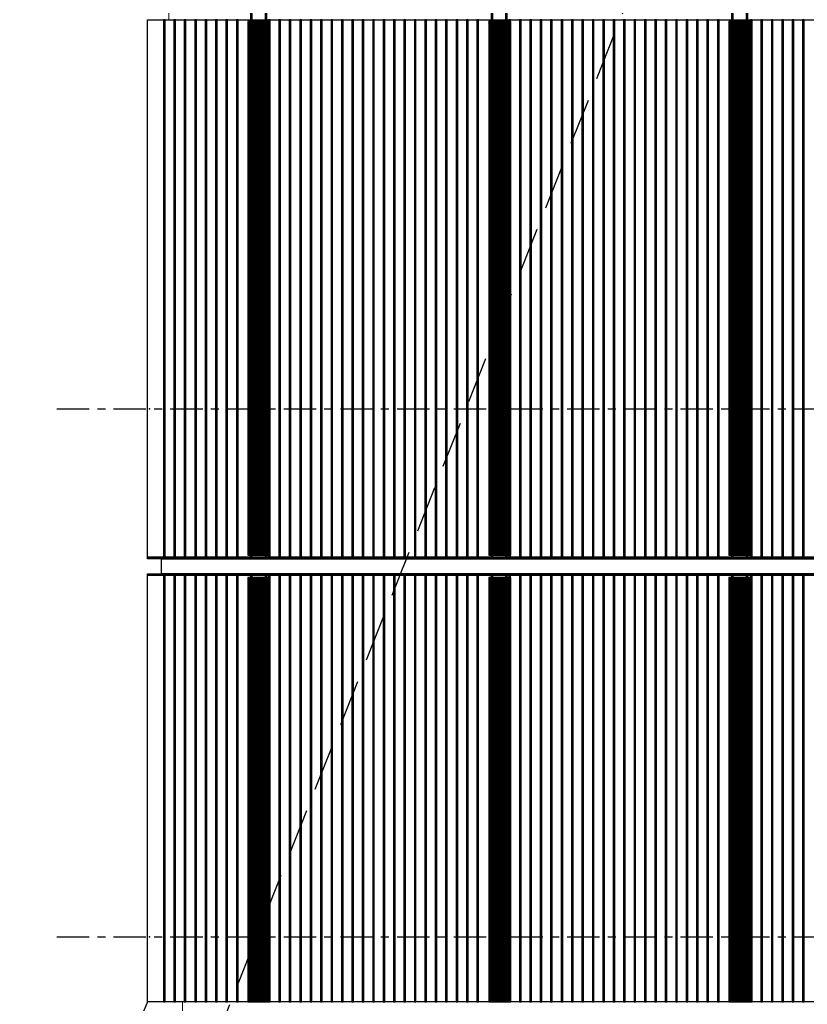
# Model space of a CAD drawing. Header units: millimetres. Extents: x 3774 to 718460, y -768339 to 192544.
# Drawn here: x 385955 to 390210, y -727680 to -722367 of the extents above; entities that cross this region are included whole.
import ezdxf
from ezdxf.xclip import XClip

# ---------------------------------------------------------------- set-up
doc = ezdxf.new("R2010")
doc.units = ezdxf.units.MM
doc.header["$XCLIPFRAME"] = 0
doc.set_wipeout_variables(frame=1)
for name, pattern in [('HIDDEN', [0.375, 0.25, -0.125]), ('TA_GL_000.70000', [1.925, 0.7, -0.175, 0.175, -0.175, 0.7]), ('XKITLINE00', [0]), ('XKITLINE02', [4, 2, -2])]:
    doc.linetypes.add(name, pattern=pattern)
for name, color, linetype in [('000 - 0_SYM_DWG_GRIDLINE_MAIN_COLOR_251', 7, 'Continuous'), ('010 - ASPG_FRAMING_SUB_COLOR_2', 7, 'Continuous'), ('010 - ASPG_FRAMING_SUB_COLOR_3', 7, 'Continuous'), ('010 - ASPG_FRAMING_WIPEOUT_', 7, 'Continuous')]:
    doc.layers.add(name, color=color, linetype=linetype)
doc.layers.add('000_AREA_ASPG_AREA_HATCH_', color=7, linetype='Continuous', plot=False)
doc.layers.add('000_AREA_ASPG_AREA_MAIN_COLOR_1', color=7, linetype='Continuous', plot=False)
doc.layers.add('Bolt', color=7, linetype='Continuous', lineweight=0)
doc.layers.add('Part', color=7, linetype='Continuous', lineweight=0)
doc.styles.add('TA', font='', dxfattribs={"height": 4.5})
doc.styles.get('TA').set_extended_font_data('Cordia New')

# ---------------------------------------------------------------- blocks, each defined once
blk = doc.blocks.new('*U5902')
at = {"layer": '000 - 0_SYM_DWG_GRIDLINE_MAIN_COLOR_251', "color": 7, "linetype": 'ByBlock', "ltscale": 5}
blk.add_line((10, 0), (-759, 0), dxfattribs=at)
at = {"layer": '000 - 0_SYM_DWG_GRIDLINE_MAIN_COLOR_251', "color": 7}
blk.add_point((0, 0), dxfattribs=at)
at = {"color": 7, "style": 'TA', "flags": 1}
blk.add_attdef('LOCATION', (6, -6), '', height=4.5, rotation=270, dxfattribs=at)
blk = doc.blocks.new('W-1-PP19-SE-ENT3_20260407-104913_PP19_ENT3_ELE1_DIMS_1')
at = {"layer": '000 - 0_SYM_DWG_GRIDLINE_MAIN_COLOR_251', "color": 7, "linetype": 'TA_GL_000.70000', "xscale": 50.00000000000003, "yscale": 50.00000000000003, "zscale": 50.00000000000003, "rotation": 180}
for p in [(-27800, 109400), (-27800, 106550)]:
    blk.add_blockref('*U5902', p, dxfattribs=at)
blk = doc.blocks.new('*A6483530')
at = {"layer": 'Part', "color": 7, "linetype": 'XKITLINE00', "lineweight": 0}
for p, q in [((2151.404537, -124.453462), (2151.623101, -124.293462)), ((2151.623101, -124.293462), (2153.627306, -124.293462)), ((2153.20587, -124.453462), (2153.147306, -124.293462)), ((2153.627306, -124.293462), (2153.84587, -124.453462))]:
    blk.add_line(p, q, dxfattribs=at)
blk = doc.blocks.new('*A6493531')
at = {"layer": 'Part', "color": 7, "linetype": 'XKITLINE00', "lineweight": 0}
for p, q in [((2152.449778, -124.173462), (2152.068726, -124.173462)), ((2152.068726, -124.173462), (2152.068726, -124.213462)), ((2152.449778, -124.133462), (2152.449778, -124.173462)), ((2152.484419, -124.213462), (2152.484419, -124.133462)), ((2152.724419, -124.213462), (2152.724419, -124.133462))]:
    blk.add_line(p, q, dxfattribs=at)
blk = doc.blocks.new('*A6503532')
at = {"layer": 'Part', "color": 7, "linetype": 'XKITLINE00', "lineweight": 0}
for p, q in [((2151.596397, -116.621462), (2151.596397, -116.573462)), ((2152.769218, -116.621462), (2151.596397, -116.621462)), ((2152.289218, -116.621462), (2152.289218, -116.573462)), ((2152.769218, -116.573462), (2152.769218, -116.621462))]:
    blk.add_line(p, q, dxfattribs=at)
blk = doc.blocks.new('*A6513533')
at = {"layer": 'Part', "color": 7, "linetype": 'XKITLINE00', "lineweight": 0}
for p, q in [((2151.922023, -116.861462), (2151.922023, -116.621462)), ((2151.922023, -116.621462), (2151.963592, -116.621462)), ((2152.282023, -117.421462), (2151.922023, -116.861462)), ((2151.922023, -116.861462), (2151.963592, -116.861462)), ((2151.963592, -116.861462), (2151.963592, -116.621462)), ((2151.963592, -116.861462), (2152.323592, -117.421462)), ((2152.443592, -116.621462), (2152.443592, -117.421462)), ((2152.443592, -117.421462), (2152.282023, -117.421462))]:
    blk.add_line(p, q, dxfattribs=at)
blk = doc.blocks.new('*A6523534')
at = {"layer": 'Part', "color": 7, "linetype": 'XKITLINE00', "lineweight": 0}
for p, q in [((2150.641605, -116.573462), (2150.641605, -116.621462)), ((2150.641605, -116.621462), (2151.596397, -116.621462))]:
    blk.add_line(p, q, dxfattribs=at)
blk = doc.blocks.new('*A6533535')
at = {"layer": 'Part', "color": 7, "linetype": 'XKITLINE00', "lineweight": 0}
for p, q in [((2150.641605, -116.861462), (2150.641605, -116.621462)), ((2151.361605, -117.421462), (2150.641605, -116.861462)), ((2151.601605, -117.421462), (2151.361605, -117.421462))]:
    blk.add_line(p, q, dxfattribs=at)
blk = doc.blocks.new('*A6543536')
at = {"layer": 'Part', "color": 7, "linetype": 'XKITLINE00', "lineweight": 0}
for p, q in [((2166.645257, -124.453462), (2166.863821, -124.293462)), ((2166.863821, -124.293462), (2168.868026, -124.293462)), ((2168.44659, -124.453462), (2168.388026, -124.293462)), ((2168.868026, -124.293462), (2169.08659, -124.453462))]:
    blk.add_line(p, q, dxfattribs=at)
blk = doc.blocks.new('*A6553537')
at = {"layer": 'Part', "color": 7, "linetype": 'XKITLINE00', "lineweight": 0}
for p, q in [((2168.868026, -124.213462), (2166.863821, -124.213462)), ((2166.863821, -124.213462), (2166.863821, -124.293462)), ((2166.863821, -124.293462), (2168.868026, -124.293462)), ((2168.388026, -124.293462), (2168.388026, -124.213462)), ((2168.868026, -124.293462), (2168.868026, -124.213462))]:
    blk.add_line(p, q, dxfattribs=at)
blk = doc.blocks.new('*A6563538')
at = {"layer": 'Part', "color": 7, "linetype": 'XKITLINE00', "lineweight": 0}
for p, q in [((2167.690498, -124.173462), (2167.309447, -124.173462)), ((2167.309447, -124.173462), (2167.309447, -124.213462)), ((2167.690498, -124.133462), (2167.690498, -124.173462)), ((2167.725139, -124.213462), (2167.725139, -124.133462)), ((2167.965139, -124.213462), (2167.965139, -124.133462))]:
    blk.add_line(p, q, dxfattribs=at)
blk = doc.blocks.new('*A6573539')
at = {"layer": 'Part', "color": 7, "linetype": 'XKITLINE00', "lineweight": 0}
for p, q in [((2166.837877, -116.621462), (2166.837877, -116.573462)), ((2168.010697, -116.621462), (2166.837877, -116.621462)), ((2167.530697, -116.621462), (2167.530697, -116.573462)), ((2168.010697, -116.573462), (2168.010697, -116.621462))]:
    blk.add_line(p, q, dxfattribs=at)
blk = doc.blocks.new('*A6583540')
at = {"layer": 'Part', "color": 7, "linetype": 'XKITLINE00', "lineweight": 0}
for p, q in [((2167.163502, -116.861462), (2167.163502, -116.621462)), ((2167.163502, -116.621462), (2167.205071, -116.621462)), ((2167.523502, -117.421462), (2167.163502, -116.861462)), ((2167.163502, -116.861462), (2167.205071, -116.861462)), ((2167.205071, -116.861462), (2167.205071, -116.621462)), ((2167.205071, -116.861462), (2167.565071, -117.421462)), ((2167.685071, -116.621462), (2167.685071, -117.421462)), ((2167.685071, -117.421462), (2167.523502, -117.421462))]:
    blk.add_line(p, q, dxfattribs=at)
blk = doc.blocks.new('*A6843566')
at = {"layer": 'Bolt'}
blk.add_hatch(color=7, dxfattribs=at).paths.add_polyline_path([(2151.947, -123.923), (2151.95, -123.912), (2151.955, -123.902), (2151.962, -123.894), (2151.97, -123.887), (2151.98, -123.882), (2151.991, -123.879), (2152.002, -123.877), (2152.013, -123.879), (2152.023, -123.882), (2152.033, -123.887), (2152.041, -123.894), (2152.048, -123.902), (2152.053, -123.912), (2152.057, -123.923), (2152.058, -123.933), (2152.057, -123.944), (2152.053, -123.955), (2152.048, -123.965), (2152.041, -123.973), (2152.033, -123.98), (2152.023, -123.985), (2152.013, -123.988), (2152.002, -123.989), (2151.991, -123.988), (2151.98, -123.985), (2151.97, -123.98), (2151.962, -123.973), (2151.955, -123.965), (2151.95, -123.955), (2151.947, -123.944), (2151.946, -123.933)], flags=17)
at = {"layer": 'Bolt', "color": 7, "linetype": 'XKITLINE00', "lineweight": 0}
for p, q in [((2152.114, -123.933), (2151.89, -123.933)), ((2152.002, -124.045), (2152.002, -123.821))]:
    blk.add_line(p, q, dxfattribs=at)
blk = doc.blocks.new('*A6853567')
at = {"layer": 'Bolt'}
blk.add_hatch(color=7, dxfattribs=at).paths.add_polyline_path([(2151.826, -124.293), (2151.826, -124.213), (2152.178, -124.213), (2152.178, -124.293)], flags=17)
at = {"layer": 'Bolt', "color": 7, "linetype": 'XKITLINE00', "lineweight": 0}
for p, q in [((2152.002, -124.357), (2152.002, -124.013)), ((2151.826, -124.293), (2151.826, -124.213)), ((2152.178, -124.293), (2152.178, -124.213))]:
    blk.add_line(p, q, dxfattribs=at)
at = {"layer": 'Bolt', "color": 7, "linetype": 'XKITLINE02', "lineweight": 0}
for p, q in [((2152.002, -124.357), (2152.002, -124.013)), ((2151.826, -124.293), (2151.826, -124.213)), ((2152.178, -124.293), (2152.178, -124.213))]:
    blk.add_line(p, q, dxfattribs=at)
blk = doc.blocks.new('*A6863568')
at = {"layer": 'Bolt', "color": 7, "linetype": 'XKITLINE02', "lineweight": 0}
blk.add_line((2152.700859, -123.933462), (2152.403501, -123.933462), dxfattribs=at)
blk = doc.blocks.new('*A6873569')
at = {"layer": 'Bolt'}
for points in [[(2151.934, -124.293), (2151.934, -124.213), (2152.207, -124.213), (2152.207, -124.293)], [(2153.043, -124.293), (2153.043, -124.213), (2153.316, -124.213), (2153.316, -124.293)]]:
    blk.add_hatch(color=7, dxfattribs=at).paths.add_polyline_path(points, flags=17)
at = {"layer": 'Bolt', "color": 7, "linetype": 'XKITLINE00', "lineweight": 0}
for p, q in [((2152.071, -124.357), (2152.071, -124.013)), ((2153.179, -124.357), (2153.179, -124.013)), ((2151.934, -124.293), (2151.934, -124.213)), ((2152.207, -124.293), (2152.207, -124.213)), ((2153.043, -124.293), (2153.043, -124.213)), ((2153.316, -124.293), (2153.316, -124.213))]:
    blk.add_line(p, q, dxfattribs=at)
blk = doc.blocks.new('*A6883570')
at = {"layer": 'Bolt'}
for points in [[(2152.527, -116.573), (2152.527, -116.621), (2152.254, -116.621), (2152.254, -116.573)], [(2152.467, -116.525), (2152.467, -116.573), (2152.314, -116.573), (2152.314, -116.525)]]:
    blk.add_hatch(color=7, dxfattribs=at).paths.add_polyline_path(points, flags=17)
at = {"layer": 'Bolt', "color": 7, "linetype": 'XKITLINE02', "lineweight": 0}
for p, q in [((2151.975, -116.685), (2151.975, -116.341)), ((2151.838, -116.621), (2151.838, -116.573)), ((2151.898, -116.573), (2151.898, -116.525)), ((2152.051, -116.573), (2152.051, -116.525)), ((2152.111, -116.621), (2152.111, -116.573))]:
    blk.add_line(p, q, dxfattribs=at)
at = {"layer": 'Bolt', "color": 7, "linetype": 'XKITLINE00', "lineweight": 0}
for p, q in [((2152.391, -116.685), (2152.391, -116.341)), ((2152.254, -116.621), (2152.254, -116.573)), ((2152.314, -116.573), (2152.314, -116.525)), ((2152.467, -116.573), (2152.467, -116.525)), ((2152.527, -116.621), (2152.527, -116.573))]:
    blk.add_line(p, q, dxfattribs=at)
blk = doc.blocks.new('*A6893571')
at = {"layer": 'Bolt'}
for points in [[(2151.298, -116.573), (2151.298, -116.621), (2150.946, -116.621), (2150.946, -116.573)], [(2151.178, -116.525), (2151.178, -116.573), (2151.066, -116.573), (2151.066, -116.525)]]:
    blk.add_hatch(color=7, dxfattribs=at).paths.add_polyline_path(points, flags=17)
at = {"layer": 'Bolt', "color": 7, "linetype": 'XKITLINE00', "lineweight": 0}
for p, q in [((2151.122, -116.685), (2151.122, -116.341)), ((2150.946, -116.621), (2150.946, -116.573)), ((2151.066, -116.573), (2151.066, -116.525)), ((2151.178, -116.573), (2151.178, -116.525)), ((2151.298, -116.621), (2151.298, -116.573))]:
    blk.add_line(p, q, dxfattribs=at)
at = {"layer": 'Bolt', "color": 7, "linetype": 'XKITLINE02', "lineweight": 0}
for p, q in [((2151.122, -116.685), (2151.122, -116.341)), ((2150.946, -116.621), (2150.946, -116.573)), ((2151.066, -116.573), (2151.066, -116.525)), ((2151.178, -116.573), (2151.178, -116.525)), ((2151.298, -116.621), (2151.298, -116.573))]:
    blk.add_line(p, q, dxfattribs=at)
blk = doc.blocks.new('*A6903572')
at = {"layer": 'Bolt', "color": 7, "linetype": 'XKITLINE02', "lineweight": 0}
blk.add_line((2167.941579, -123.933462), (2167.644221, -123.933462), dxfattribs=at)
blk = doc.blocks.new('*A6913573')
at = {"layer": 'Bolt'}
for points in [[(2167.175, -124.293), (2167.175, -124.213), (2167.448, -124.213), (2167.448, -124.293)], [(2168.284, -124.293), (2168.284, -124.213), (2168.557, -124.213), (2168.557, -124.293)]]:
    blk.add_hatch(color=7, dxfattribs=at).paths.add_polyline_path(points, flags=17)
at = {"layer": 'Bolt', "color": 7, "linetype": 'XKITLINE00', "lineweight": 0}
for p, q in [((2167.312, -124.357), (2167.312, -124.013)), ((2168.42, -124.357), (2168.42, -124.013)), ((2167.175, -124.293), (2167.175, -124.213)), ((2167.448, -124.293), (2167.448, -124.213)), ((2168.284, -124.293), (2168.284, -124.213)), ((2168.557, -124.293), (2168.557, -124.213))]:
    blk.add_line(p, q, dxfattribs=at)
blk = doc.blocks.new('*A6923574')
at = {"layer": 'Bolt'}
for points in [[(2167.769, -116.573), (2167.769, -116.621), (2167.496, -116.621), (2167.496, -116.573)], [(2167.709, -116.525), (2167.709, -116.573), (2167.556, -116.573), (2167.556, -116.525)]]:
    blk.add_hatch(color=7, dxfattribs=at).paths.add_polyline_path(points, flags=17)
at = {"layer": 'Bolt', "color": 7, "linetype": 'XKITLINE02', "lineweight": 0}
for p, q in [((2167.216, -116.685), (2167.216, -116.341)), ((2167.08, -116.621), (2167.08, -116.573)), ((2167.14, -116.573), (2167.14, -116.525)), ((2167.293, -116.573), (2167.293, -116.525)), ((2167.353, -116.621), (2167.353, -116.573))]:
    blk.add_line(p, q, dxfattribs=at)
at = {"layer": 'Bolt', "color": 7, "linetype": 'XKITLINE00', "lineweight": 0}
for p, q in [((2167.632, -116.685), (2167.632, -116.341)), ((2167.496, -116.621), (2167.496, -116.573)), ((2167.556, -116.573), (2167.556, -116.525)), ((2167.709, -116.573), (2167.709, -116.525)), ((2167.769, -116.621), (2167.769, -116.573))]:
    blk.add_line(p, q, dxfattribs=at)
blk = doc.blocks.new('*A7043586')
at = {"layer": 'Part', "color": 7, "linetype": 'XKITLINE00', "lineweight": 0}
for p, q in [((2151.761605, -87.533462), (2151.761605, -87.493462)), ((2151.761605, -87.973462), (2151.761605, -87.533462)), ((2152.241605, -87.533462), (2151.761605, -87.533462)), ((2152.241605, -87.533462), (2152.241605, -87.493462)), ((2152.241605, -87.573462), (2152.241605, -87.533462)), ((2151.761605, -87.973462), (2152.078792, -87.973462))]:
    blk.add_line(p, q, dxfattribs=at)
blk = doc.blocks.new('*A7223604')
at = {"layer": 'Part', "color": 7, "linetype": 'XKITLINE00', "lineweight": 0}
for p, q in [((2164.730291, -68.053462), (2164.730291, -65.253462)), ((2166.808752, -68.053462), (2166.808752, -65.373149)), ((2168.608752, -68.053462), (2168.608752, -65.493462)), ((2164.730291, -80.053462), (2164.730291, -68.573462)), ((2166.808752, -80.053462), (2166.808752, -68.573462)), ((2168.608752, -80.053462), (2168.608752, -68.573462)), ((2164.730291, -82.453462), (2164.730291, -80.573462)), ((2166.808752, -82.333775), (2166.808752, -80.573462)), ((2168.608752, -82.213462), (2168.608752, -80.573462)), ((2164.730291, -92.053462), (2164.730291, -87.253462)), ((2166.808752, -92.053462), (2166.808752, -87.373149)), ((2168.608752, -92.053462), (2168.608752, -87.493462)), ((2164.730291, -104.053462), (2164.730291, -92.573462)), ((2166.808752, -104.053462), (2166.808752, -92.573462)), ((2168.608752, -104.053462), (2168.608752, -92.573462)), ((2164.730291, -116.053462), (2164.730291, -104.573462)), ((2166.808752, -116.053462), (2166.808752, -104.573462)), ((2168.608752, -116.053462), (2168.608752, -104.573462)), ((2164.730291, -124.453462), (2164.730291, -116.573462)), ((2166.808752, -124.333775), (2166.808752, -116.573462)), ((2168.608752, -124.213462), (2168.608752, -116.573462))]:
    blk.add_line(p, q, dxfattribs=at)
blk = doc.blocks.new('*A7233605')
at = {"layer": 'Part', "color": 7, "linetype": 'XKITLINE00', "lineweight": 0}
blk.add_line((2150.601525, -131.653462), (2150.601525, -124.453462), dxfattribs=at)
blk = doc.blocks.new('*A7253607')
at = {"layer": 'Part', "color": 7, "linetype": 'XKITLINE00', "lineweight": 0}
for p, q in [((2179.563596, -124.453462), (2150.601525, -124.453462)), ((2150.601525, -124.453462), (2150.601525, -131.653462)), ((2179.563596, -124.453462), (2179.563596, -131.653462)), ((2179.563596, -131.653462), (2150.601525, -131.653462))]:
    blk.add_line(p, q, dxfattribs=at)
blk = doc.blocks.new('*A7263608')
at = {"layer": 'Part', "color": 7, "linetype": 'XKITLINE00', "lineweight": 0}
for p, q in [((2180.065187, -116.053462), (2150.601224, -116.053462)), ((2150.601224, -116.573462), (2150.601224, -116.053462)), ((2179.56513, -116.573462), (2179.56513, -116.053462)), ((2179.597134, -116.525462), (2179.597134, -116.053462)), ((2180.033183, -116.053462), (2180.033183, -116.525462)), ((2180.065187, -116.573462), (2180.065187, -116.053462)), ((2180.065187, -116.573462), (2150.601224, -116.573462)), ((2180.033183, -116.525462), (2179.597134, -116.525462))]:
    blk.add_line(p, q, dxfattribs=at)
blk = doc.blocks.new('*A7273609')
at = {"layer": 'Part', "color": 7, "linetype": 'XKITLINE00', "lineweight": 0}
for p, q in [((2153.171613, -87.573462), (2152.078792, -87.573462)), ((2152.078792, -87.573462), (2152.078792, -92.053462)), ((2152.771613, -92.053462), (2152.771613, -87.573462)), ((2152.803613, -92.053462), (2152.803613, -87.573462)), ((2152.813987, -92.053462), (2152.813987, -87.573462)), ((2153.139613, -92.053462), (2153.139613, -87.573462)), ((2153.171613, -92.053462), (2153.171613, -87.573462)), ((2152.771613, -104.053462), (2152.771613, -92.573462)), ((2152.803613, -104.053462), (2152.803613, -92.573462)), ((2152.813987, -104.053462), (2152.813987, -92.573462)), ((2153.139613, -104.053462), (2153.139613, -92.573462)), ((2153.171613, -104.053462), (2153.171613, -92.573462)), ((2152.078792, -104.053462), (2152.078792, -93.105326)), ((2152.771613, -116.053462), (2152.771613, -104.573462)), ((2152.803613, -116.053462), (2152.803613, -104.573462)), ((2152.813987, -116.053462), (2152.813987, -104.573462)), ((2153.139613, -116.053462), (2153.139613, -104.573462)), ((2153.171613, -116.053462), (2153.171613, -104.573462)), ((2152.078792, -116.053462), (2152.078792, -105.105326)), ((2152.771613, -124.133462), (2152.771613, -116.573462)), ((2152.803613, -124.133462), (2152.803613, -116.573462)), ((2152.813987, -124.133462), (2152.813987, -116.573462)), ((2153.139613, -124.133462), (2153.139613, -116.573462)), ((2153.171613, -124.133462), (2153.171613, -116.573462)), ((2152.078792, -124.133462), (2152.078792, -117.105326)), ((2152.078792, -124.133462), (2153.171613, -124.133462))]:
    blk.add_line(p, q, dxfattribs=at)
blk = doc.blocks.new('*A7283610')
at = {"layer": 'Part', "color": 7, "linetype": 'XKITLINE00', "lineweight": 0}
for p, q in [((2151.601605, -87.573462), (2151.761605, -87.573462)), ((2151.601605, -87.573462), (2151.601605, -92.053462)), ((2151.665605, -92.053462), (2151.665605, -87.573462)), ((2151.601605, -104.053462), (2151.601605, -92.621462)), ((2151.665605, -104.053462), (2151.665605, -92.621462)), ((2151.601605, -116.053462), (2151.601605, -104.621462)), ((2151.665605, -116.053462), (2151.665605, -104.621462)), ((2151.601605, -124.133462), (2151.601605, -116.621462)), ((2151.665605, -124.133462), (2151.665605, -116.621462)), ((2151.601605, -124.133462), (2152.078792, -124.133462))]:
    blk.add_line(p, q, dxfattribs=at)
blk = doc.blocks.new('*A7293611')
at = {"layer": 'Part', "color": 7, "linetype": 'XKITLINE00', "lineweight": 0}
for p, q in [((2168.412333, -87.573462), (2167.319513, -87.573462)), ((2167.319513, -87.573462), (2167.319513, -92.053462)), ((2168.012333, -92.053462), (2168.012333, -87.573462)), ((2168.044333, -92.053462), (2168.044333, -87.573462)), ((2168.054707, -92.053462), (2168.054707, -87.573462)), ((2168.380333, -92.053462), (2168.380333, -87.573462)), ((2168.412333, -92.053462), (2168.412333, -87.573462)), ((2168.012333, -104.053462), (2168.012333, -92.573462)), ((2168.044333, -104.053462), (2168.044333, -92.573462)), ((2168.054707, -104.053462), (2168.054707, -92.573462)), ((2168.380333, -104.053462), (2168.380333, -92.573462)), ((2168.412333, -104.053462), (2168.412333, -92.573462)), ((2167.319513, -104.053462), (2167.319513, -93.104145)), ((2168.012333, -116.053462), (2168.012333, -104.573462)), ((2168.044333, -116.053462), (2168.044333, -104.573462)), ((2168.054707, -116.053462), (2168.054707, -104.573462)), ((2168.380333, -116.053462), (2168.380333, -104.573462)), ((2168.412333, -116.053462), (2168.412333, -104.573462)), ((2167.319513, -116.053462), (2167.319513, -105.104145)), ((2168.012333, -124.133462), (2168.012333, -116.573462)), ((2168.044333, -124.133462), (2168.044333, -116.573462)), ((2168.054707, -124.133462), (2168.054707, -116.573462)), ((2168.380333, -124.133462), (2168.380333, -116.573462)), ((2168.412333, -124.133462), (2168.412333, -116.573462)), ((2167.319513, -124.133462), (2167.319513, -117.104145)), ((2167.319513, -124.133462), (2168.412333, -124.133462))]:
    blk.add_line(p, q, dxfattribs=at)
blk = doc.blocks.new('*A7303612')
at = {"layer": 'Part', "color": 7, "linetype": 'XKITLINE00', "lineweight": 0}
for p, q in [((2151.623101, -124.213462), (2151.521605, -124.213462)), ((2151.521605, -124.213462), (2151.521605, -124.293462)), ((2151.521605, -124.293462), (2151.623101, -124.293462))]:
    blk.add_line(p, q, dxfattribs=at)
blk = doc.blocks.new('*A7313613')
at = {"layer": 'Part', "color": 7, "linetype": 'XKITLINE00', "lineweight": 0}
for p, q in [((2151.361605, -124.453462), (2151.521605, -124.293462)), ((2151.521605, -124.293462), (2151.623101, -124.293462))]:
    blk.add_line(p, q, dxfattribs=at)
blk = doc.blocks.new('*A7323614')
at = {"layer": 'Part', "color": 7, "linetype": 'XKITLINE00', "lineweight": 0}
for p, q in [((2151.761605, -124.213462), (2151.761605, -124.133462)), ((2152.241605, -124.173462), (2152.241605, -124.133462))]:
    blk.add_line(p, q, dxfattribs=at)
blk = doc.blocks.new('*A7333615')
at = {"layer": 'Part', "color": 7, "linetype": 'XKITLINE00', "lineweight": 0}
for p, q in [((2153.627306, -124.213462), (2151.623101, -124.213462)), ((2151.623101, -124.213462), (2151.623101, -124.293462)), ((2151.623101, -124.293462), (2153.627306, -124.293462)), ((2153.147306, -124.293462), (2153.147306, -124.213462)), ((2153.627306, -124.293462), (2153.627306, -124.213462))]:
    blk.add_line(p, q, dxfattribs=at)
blk = doc.blocks.new('*A7423624')
at = {"layer": 'Bolt', "color": 7, "linetype": 'XKITLINE02', "lineweight": 0}
blk.add_line((2167.790267, -87.773462), (2168.087625, -87.773462), dxfattribs=at)
blk = doc.blocks.new('*A7433625')
at = {"layer": 'Bolt'}
blk.add_hatch(color=7, dxfattribs=at).paths.add_polyline_path([(2152.123, -87.825), (2152.102, -87.829), (2151.902, -87.829), (2151.88, -87.825), (2151.862, -87.813), (2151.85, -87.795), (2151.846, -87.773), (2151.85, -87.752), (2151.862, -87.734), (2151.88, -87.722), (2151.902, -87.717), (2152.102, -87.717), (2152.123, -87.722), (2152.141, -87.734), (2152.153, -87.752), (2152.158, -87.773), (2152.153, -87.795), (2152.141, -87.813)], flags=17)
at = {"layer": 'Bolt', "color": 7, "linetype": 'XKITLINE00', "lineweight": 0}
for p, q in [((2152.114, -87.773), (2151.89, -87.773)), ((2152.002, -87.661), (2152.002, -87.885))]:
    blk.add_line(p, q, dxfattribs=at)
blk = doc.blocks.new('*A7443626')
at = {"layer": 'Bolt', "color": 7, "linetype": 'XKITLINE02', "lineweight": 0}
blk.add_line((2152.549547, -87.773462), (2152.846905, -87.773462), dxfattribs=at)
blk = doc.blocks.new('*A7813663')
at = {"layer": 'Part', "color": 7, "linetype": 'XKITLINE00', "lineweight": 0}
for p, q in [((2180.065187, -104.053462), (2150.601224, -104.053462)), ((2150.601224, -104.573462), (2150.601224, -104.053462)), ((2179.56513, -104.573462), (2179.56513, -104.053462)), ((2179.597134, -104.525462), (2179.597134, -104.053462)), ((2180.033183, -104.053462), (2180.033183, -104.525462)), ((2180.065187, -104.573462), (2180.065187, -104.053462)), ((2180.065187, -104.573462), (2150.601224, -104.573462)), ((2180.033183, -104.525462), (2179.597134, -104.525462))]:
    blk.add_line(p, q, dxfattribs=at)
blk = doc.blocks.new('*A7823664')
at = {"layer": 'Part', "color": 7, "linetype": 'XKITLINE00', "lineweight": 0}
for p, q in [((2151.596397, -104.621462), (2151.596397, -104.573462)), ((2152.289218, -104.621462), (2152.289218, -104.573462)), ((2152.769218, -104.573462), (2152.769218, -104.621462)), ((2152.769218, -104.621462), (2151.596397, -104.621462))]:
    blk.add_line(p, q, dxfattribs=at)
blk = doc.blocks.new('*A7833665')
at = {"layer": 'Part', "color": 7, "linetype": 'XKITLINE00', "lineweight": 0}
for p, q in [((2151.922023, -104.861462), (2151.922023, -104.621462)), ((2151.922023, -104.621462), (2151.963592, -104.621462)), ((2152.282023, -105.421462), (2151.922023, -104.861462)), ((2151.922023, -104.861462), (2151.963592, -104.861462)), ((2151.963592, -104.861462), (2151.963592, -104.621462)), ((2151.963592, -104.861462), (2152.323592, -105.421462)), ((2152.443592, -104.621462), (2152.443592, -105.421462)), ((2152.443592, -105.421462), (2152.282023, -105.421462))]:
    blk.add_line(p, q, dxfattribs=at)
blk = doc.blocks.new('*A7843666')
at = {"layer": 'Part', "color": 7, "linetype": 'XKITLINE00', "lineweight": 0}
for p, q in [((2150.641605, -104.573462), (2150.641605, -104.621462)), ((2150.641605, -104.621462), (2151.596397, -104.621462))]:
    blk.add_line(p, q, dxfattribs=at)
blk = doc.blocks.new('*A7853667')
at = {"layer": 'Part', "color": 7, "linetype": 'XKITLINE00', "lineweight": 0}
for p, q in [((2150.641605, -104.861462), (2150.641605, -104.621462)), ((2151.361605, -105.421462), (2150.641605, -104.861462)), ((2151.601605, -105.421462), (2151.361605, -105.421462))]:
    blk.add_line(p, q, dxfattribs=at)
blk = doc.blocks.new('*A7863668')
at = {"layer": 'Part', "color": 7, "linetype": 'XKITLINE00', "lineweight": 0}
for p, q in [((2166.837877, -104.621462), (2166.837877, -104.573462)), ((2167.530697, -104.621462), (2167.530697, -104.573462)), ((2168.010697, -104.573462), (2168.010697, -104.621462)), ((2168.010697, -104.621462), (2166.837877, -104.621462))]:
    blk.add_line(p, q, dxfattribs=at)
blk = doc.blocks.new('*A7873669')
at = {"layer": 'Part', "color": 7, "linetype": 'XKITLINE00', "lineweight": 0}
for p, q in [((2167.163502, -104.861462), (2167.163502, -104.621462)), ((2167.163502, -104.621462), (2167.205071, -104.621462)), ((2167.523502, -105.421462), (2167.163502, -104.861462)), ((2167.163502, -104.861462), (2167.205071, -104.861462)), ((2167.205071, -104.861462), (2167.205071, -104.621462)), ((2167.205071, -104.861462), (2167.565071, -105.421462)), ((2167.685071, -104.621462), (2167.685071, -105.421462)), ((2167.685071, -105.421462), (2167.523502, -105.421462))]:
    blk.add_line(p, q, dxfattribs=at)
blk = doc.blocks.new('*A7903672')
at = {"layer": 'Part', "color": 7, "linetype": 'XKITLINE00', "lineweight": 0}
for p, q in [((2180.065187, -92.053462), (2150.601224, -92.053462)), ((2150.601224, -92.573462), (2150.601224, -92.053462)), ((2179.56513, -92.573462), (2179.56513, -92.053462)), ((2179.597134, -92.525462), (2179.597134, -92.053462)), ((2180.033183, -92.053462), (2180.033183, -92.525462)), ((2180.065187, -92.573462), (2180.065187, -92.053462)), ((2180.065187, -92.573462), (2150.601224, -92.573462)), ((2180.033183, -92.525462), (2179.597134, -92.525462))]:
    blk.add_line(p, q, dxfattribs=at)
blk = doc.blocks.new('*A7913673')
at = {"layer": 'Part', "color": 7, "linetype": 'XKITLINE00', "lineweight": 0}
for p, q in [((2166.837877, -92.621462), (2166.837877, -92.573462)), ((2168.010697, -92.621462), (2166.837877, -92.621462)), ((2167.530697, -92.621462), (2167.530697, -92.573462)), ((2168.010697, -92.573462), (2168.010697, -92.621462))]:
    blk.add_line(p, q, dxfattribs=at)
blk = doc.blocks.new('*A7923674')
at = {"layer": 'Part', "color": 7, "linetype": 'XKITLINE00', "lineweight": 0}
for p, q in [((2167.163502, -92.861462), (2167.163502, -92.621462)), ((2167.163502, -92.621462), (2167.205071, -92.621462)), ((2167.205071, -92.861462), (2167.205071, -92.621462)), ((2167.685071, -92.621462), (2167.685071, -93.421462)), ((2167.523502, -93.421462), (2167.163502, -92.861462)), ((2167.163502, -92.861462), (2167.205071, -92.861462)), ((2167.205071, -92.861462), (2167.565071, -93.421462)), ((2167.685071, -93.421462), (2167.523502, -93.421462))]:
    blk.add_line(p, q, dxfattribs=at)
blk = doc.blocks.new('*A7933675')
at = {"layer": 'Part', "color": 7, "linetype": 'XKITLINE00', "lineweight": 0}
for p, q in [((2151.596397, -92.621462), (2151.596397, -92.573462)), ((2152.769218, -92.621462), (2151.596397, -92.621462)), ((2152.289218, -92.621462), (2152.289218, -92.573462)), ((2152.769218, -92.573462), (2152.769218, -92.621462))]:
    blk.add_line(p, q, dxfattribs=at)
blk = doc.blocks.new('*A7943676')
at = {"layer": 'Part', "color": 7, "linetype": 'XKITLINE00', "lineweight": 0}
for p, q in [((2151.922023, -92.861462), (2151.922023, -92.621462)), ((2151.922023, -92.621462), (2151.963592, -92.621462)), ((2151.963592, -92.861462), (2151.963592, -92.621462)), ((2152.443592, -92.621462), (2152.443592, -93.421462)), ((2152.282023, -93.421462), (2151.922023, -92.861462)), ((2151.922023, -92.861462), (2151.963592, -92.861462)), ((2151.963592, -92.861462), (2152.323592, -93.421462)), ((2152.443592, -93.421462), (2152.282023, -93.421462))]:
    blk.add_line(p, q, dxfattribs=at)
blk = doc.blocks.new('*A7953677')
at = {"layer": 'Part', "color": 7, "linetype": 'XKITLINE00', "lineweight": 0}
for p, q in [((2150.641605, -92.573462), (2150.641605, -92.621462)), ((2150.641605, -92.621462), (2151.596397, -92.621462))]:
    blk.add_line(p, q, dxfattribs=at)
blk = doc.blocks.new('*A7963678')
at = {"layer": 'Part', "color": 7, "linetype": 'XKITLINE00', "lineweight": 0}
for p, q in [((2150.641605, -92.861462), (2150.641605, -92.621462)), ((2151.361605, -93.421462), (2150.641605, -92.861462)), ((2151.601605, -93.421462), (2151.361605, -93.421462))]:
    blk.add_line(p, q, dxfattribs=at)
blk = doc.blocks.new('*A8073689')
at = {"layer": 'Bolt'}
for points in [[(2152.527, -104.573), (2152.527, -104.621), (2152.254, -104.621), (2152.254, -104.573)], [(2152.467, -104.525), (2152.467, -104.573), (2152.314, -104.573), (2152.314, -104.525)]]:
    blk.add_hatch(color=7, dxfattribs=at).paths.add_polyline_path(points, flags=17)
at = {"layer": 'Bolt', "color": 7, "linetype": 'XKITLINE02', "lineweight": 0}
for p, q in [((2151.838, -104.621), (2151.838, -104.573)), ((2151.898, -104.573), (2151.898, -104.525)), ((2151.975, -104.685), (2151.975, -104.341)), ((2152.051, -104.573), (2152.051, -104.525)), ((2152.111, -104.621), (2152.111, -104.573))]:
    blk.add_line(p, q, dxfattribs=at)
at = {"layer": 'Bolt', "color": 7, "linetype": 'XKITLINE00', "lineweight": 0}
for p, q in [((2152.254, -104.621), (2152.254, -104.573)), ((2152.314, -104.573), (2152.314, -104.525)), ((2152.391, -104.685), (2152.391, -104.341)), ((2152.467, -104.573), (2152.467, -104.525)), ((2152.527, -104.621), (2152.527, -104.573))]:
    blk.add_line(p, q, dxfattribs=at)
blk = doc.blocks.new('*A8083690')
at = {"layer": 'Bolt'}
for points in [[(2151.298, -104.573), (2151.298, -104.621), (2150.946, -104.621), (2150.946, -104.573)], [(2151.178, -104.525), (2151.178, -104.573), (2151.066, -104.573), (2151.066, -104.525)]]:
    blk.add_hatch(color=7, dxfattribs=at).paths.add_polyline_path(points, flags=17)
at = {"layer": 'Bolt', "color": 7, "linetype": 'XKITLINE00', "lineweight": 0}
for p, q in [((2150.946, -104.621), (2150.946, -104.573)), ((2151.066, -104.573), (2151.066, -104.525)), ((2151.122, -104.685), (2151.122, -104.341)), ((2151.178, -104.573), (2151.178, -104.525)), ((2151.298, -104.621), (2151.298, -104.573))]:
    blk.add_line(p, q, dxfattribs=at)
at = {"layer": 'Bolt', "color": 7, "linetype": 'XKITLINE02', "lineweight": 0}
for p, q in [((2150.946, -104.621), (2150.946, -104.573)), ((2151.066, -104.573), (2151.066, -104.525)), ((2151.122, -104.685), (2151.122, -104.341)), ((2151.178, -104.573), (2151.178, -104.525)), ((2151.298, -104.621), (2151.298, -104.573))]:
    blk.add_line(p, q, dxfattribs=at)
blk = doc.blocks.new('*A8093691')
at = {"layer": 'Bolt'}
for points in [[(2167.769, -104.573), (2167.769, -104.621), (2167.496, -104.621), (2167.496, -104.573)], [(2167.709, -104.525), (2167.709, -104.573), (2167.556, -104.573), (2167.556, -104.525)]]:
    blk.add_hatch(color=7, dxfattribs=at).paths.add_polyline_path(points, flags=17)
at = {"layer": 'Bolt', "color": 7, "linetype": 'XKITLINE02', "lineweight": 0}
for p, q in [((2167.08, -104.621), (2167.08, -104.573)), ((2167.14, -104.573), (2167.14, -104.525)), ((2167.216, -104.685), (2167.216, -104.341)), ((2167.293, -104.573), (2167.293, -104.525)), ((2167.353, -104.621), (2167.353, -104.573))]:
    blk.add_line(p, q, dxfattribs=at)
at = {"layer": 'Bolt', "color": 7, "linetype": 'XKITLINE00', "lineweight": 0}
for p, q in [((2167.496, -104.621), (2167.496, -104.573)), ((2167.556, -104.573), (2167.556, -104.525)), ((2167.632, -104.685), (2167.632, -104.341)), ((2167.709, -104.573), (2167.709, -104.525)), ((2167.769, -104.621), (2167.769, -104.573))]:
    blk.add_line(p, q, dxfattribs=at)
blk = doc.blocks.new('*A8113693')
at = {"layer": 'Bolt'}
for points in [[(2167.769, -92.573), (2167.769, -92.621), (2167.496, -92.621), (2167.496, -92.573)], [(2167.709, -92.525), (2167.709, -92.573), (2167.556, -92.573), (2167.556, -92.525)]]:
    blk.add_hatch(color=7, dxfattribs=at).paths.add_polyline_path(points, flags=17)
at = {"layer": 'Bolt', "color": 7, "linetype": 'XKITLINE02', "lineweight": 0}
for p, q in [((2167.08, -92.621), (2167.08, -92.573)), ((2167.14, -92.573), (2167.14, -92.525)), ((2167.216, -92.685), (2167.216, -92.341)), ((2167.293, -92.573), (2167.293, -92.525)), ((2167.353, -92.621), (2167.353, -92.573))]:
    blk.add_line(p, q, dxfattribs=at)
at = {"layer": 'Bolt', "color": 7, "linetype": 'XKITLINE00', "lineweight": 0}
for p, q in [((2167.496, -92.621), (2167.496, -92.573)), ((2167.556, -92.573), (2167.556, -92.525)), ((2167.632, -92.685), (2167.632, -92.341)), ((2167.709, -92.573), (2167.709, -92.525)), ((2167.769, -92.621), (2167.769, -92.573))]:
    blk.add_line(p, q, dxfattribs=at)
blk = doc.blocks.new('*A8123694')
at = {"layer": 'Bolt'}
for points in [[(2152.527, -92.573), (2152.527, -92.621), (2152.254, -92.621), (2152.254, -92.573)], [(2152.467, -92.525), (2152.467, -92.573), (2152.314, -92.573), (2152.314, -92.525)]]:
    blk.add_hatch(color=7, dxfattribs=at).paths.add_polyline_path(points, flags=17)
at = {"layer": 'Bolt', "color": 7, "linetype": 'XKITLINE02', "lineweight": 0}
for p, q in [((2151.838, -92.621), (2151.838, -92.573)), ((2151.898, -92.573), (2151.898, -92.525)), ((2151.975, -92.685), (2151.975, -92.341)), ((2152.051, -92.573), (2152.051, -92.525)), ((2152.111, -92.621), (2152.111, -92.573))]:
    blk.add_line(p, q, dxfattribs=at)
at = {"layer": 'Bolt', "color": 7, "linetype": 'XKITLINE00', "lineweight": 0}
for p, q in [((2152.254, -92.621), (2152.254, -92.573)), ((2152.314, -92.573), (2152.314, -92.525)), ((2152.391, -92.685), (2152.391, -92.341)), ((2152.467, -92.573), (2152.467, -92.525)), ((2152.527, -92.621), (2152.527, -92.573))]:
    blk.add_line(p, q, dxfattribs=at)
blk = doc.blocks.new('*A8133695')
at = {"layer": 'Bolt'}
for points in [[(2151.298, -92.573), (2151.298, -92.621), (2150.946, -92.621), (2150.946, -92.573)], [(2151.178, -92.525), (2151.178, -92.573), (2151.066, -92.573), (2151.066, -92.525)]]:
    blk.add_hatch(color=7, dxfattribs=at).paths.add_polyline_path(points, flags=17)
at = {"layer": 'Bolt', "color": 7, "linetype": 'XKITLINE00', "lineweight": 0}
for p, q in [((2150.946, -92.621), (2150.946, -92.573)), ((2151.066, -92.573), (2151.066, -92.525)), ((2151.122, -92.685), (2151.122, -92.341)), ((2151.178, -92.573), (2151.178, -92.525)), ((2151.298, -92.621), (2151.298, -92.573))]:
    blk.add_line(p, q, dxfattribs=at)
at = {"layer": 'Bolt', "color": 7, "linetype": 'XKITLINE02', "lineweight": 0}
for p, q in [((2150.946, -92.621), (2150.946, -92.573)), ((2151.066, -92.573), (2151.066, -92.525)), ((2151.122, -92.685), (2151.122, -92.341)), ((2151.178, -92.573), (2151.178, -92.525)), ((2151.298, -92.621), (2151.298, -92.573))]:
    blk.add_line(p, q, dxfattribs=at)
blk = doc.blocks.new('*A8803762')
at = {"layer": 'Part', "color": 7, "linetype": 'XKITLINE00', "lineweight": 0}
for p, q in [((2150.000175, -87.253462), (2150.000175, -82.453462)), ((2150.000175, -82.453462), (2179.569525, -82.453462)), ((2179.569525, -87.253462), (2179.569525, -82.453462)), ((2150.000175, -87.253462), (2179.569525, -87.253462))]:
    blk.add_line(p, q, dxfattribs=at)
blk = doc.blocks.new('*A8843766')
at = {"layer": 'Part', "color": 7, "linetype": 'XKITLINE00', "lineweight": 0}
for p, q in [((2166.645256, -87.253462), (2166.86382, -87.413462)), ((2166.86382, -87.413462), (2168.868025, -87.413462)), ((2168.388025, -87.413462), (2168.446589, -87.253462)), ((2168.868025, -87.413462), (2169.086589, -87.253462))]:
    blk.add_line(p, q, dxfattribs=at)
blk = doc.blocks.new('*A8853767')
at = {"layer": 'Part', "color": 7, "linetype": 'XKITLINE00', "lineweight": 0}
for p, q in [((2166.86382, -87.493462), (2166.86382, -87.413462)), ((2166.86382, -87.413462), (2168.868025, -87.413462)), ((2166.86382, -87.493462), (2168.868025, -87.493462)), ((2168.388025, -87.493462), (2168.388025, -87.413462)), ((2168.868025, -87.413462), (2168.868025, -87.493462))]:
    blk.add_line(p, q, dxfattribs=at)
blk = doc.blocks.new('*A8863768')
at = {"layer": 'Part', "color": 7, "linetype": 'XKITLINE00', "lineweight": 0}
for p, q in [((2167.766707, -87.573462), (2167.766707, -87.493462)), ((2167.801348, -87.573462), (2167.801348, -87.533462)), ((2167.801348, -87.533462), (2168.4224, -87.533462)), ((2168.041348, -87.573462), (2168.041348, -87.533462)), ((2168.1824, -87.533462), (2168.1824, -87.493462)), ((2168.4224, -87.533462), (2168.4224, -87.493462))]:
    blk.add_line(p, q, dxfattribs=at)
blk = doc.blocks.new('*A8873769')
at = {"layer": 'Part', "color": 7, "linetype": 'XKITLINE00', "lineweight": 0}
for p, q in [((2152.525987, -87.573462), (2152.525987, -87.493462)), ((2152.560628, -87.573462), (2152.560628, -87.533462)), ((2152.560628, -87.533462), (2153.181679, -87.533462)), ((2152.800628, -87.573462), (2152.800628, -87.533462)), ((2152.941679, -87.533462), (2152.941679, -87.493462)), ((2153.181679, -87.533462), (2153.181679, -87.493462))]:
    blk.add_line(p, q, dxfattribs=at)
blk = doc.blocks.new('*A8883770')
at = {"layer": 'Part', "color": 7, "linetype": 'XKITLINE00', "lineweight": 0}
for p, q in [((2151.361605, -87.253462), (2151.521605, -87.413462)), ((2151.521605, -87.413462), (2151.6231, -87.413462))]:
    blk.add_line(p, q, dxfattribs=at)
blk = doc.blocks.new('*A8893771')
at = {"layer": 'Part', "color": 7, "linetype": 'XKITLINE00', "lineweight": 0}
for p, q in [((2151.521605, -87.493462), (2151.521605, -87.413462)), ((2151.521605, -87.413462), (2151.6231, -87.413462)), ((2151.6231, -87.493462), (2151.521605, -87.493462))]:
    blk.add_line(p, q, dxfattribs=at)
blk = doc.blocks.new('*A8903772')
at = {"layer": 'Part', "color": 7, "linetype": 'XKITLINE00', "lineweight": 0}
for p, q in [((2151.404536, -87.253462), (2151.6231, -87.413462)), ((2151.6231, -87.413462), (2153.627305, -87.413462)), ((2153.147305, -87.413462), (2153.205869, -87.253462)), ((2153.627305, -87.413462), (2153.845869, -87.253462))]:
    blk.add_line(p, q, dxfattribs=at)
blk = doc.blocks.new('*A8913773')
at = {"layer": 'Part', "color": 7, "linetype": 'XKITLINE00', "lineweight": 0}
for p, q in [((2151.6231, -87.493462), (2151.6231, -87.413462)), ((2151.6231, -87.413462), (2153.627305, -87.413462)), ((2151.6231, -87.493462), (2153.627305, -87.493462)), ((2153.147305, -87.493462), (2153.147305, -87.413462)), ((2153.627305, -87.413462), (2153.627305, -87.493462))]:
    blk.add_line(p, q, dxfattribs=at)
blk = doc.blocks.new('*A9093791')
at = {"layer": 'Bolt'}
for points in [[(2167.175, -87.493), (2167.175, -87.413), (2167.448, -87.413), (2167.448, -87.493)], [(2168.284, -87.493), (2168.284, -87.413), (2168.557, -87.413), (2168.557, -87.493)]]:
    blk.add_hatch(color=7, dxfattribs=at).paths.add_polyline_path(points, flags=17)
at = {"layer": 'Bolt', "color": 7, "linetype": 'XKITLINE00', "lineweight": 0}
for p, q in [((2167.175, -87.413), (2167.175, -87.493)), ((2167.312, -87.35), (2167.312, -87.693)), ((2167.448, -87.413), (2167.448, -87.493)), ((2168.284, -87.413), (2168.284, -87.493)), ((2168.42, -87.35), (2168.42, -87.693)), ((2168.557, -87.413), (2168.557, -87.493))]:
    blk.add_line(p, q, dxfattribs=at)
blk = doc.blocks.new('*A9103792')
at = {"layer": 'Bolt'}
blk.add_hatch(color=7, dxfattribs=at).paths.add_polyline_path([(2151.826, -87.493), (2151.826, -87.413), (2152.178, -87.413), (2152.178, -87.493)], flags=17)
at = {"layer": 'Bolt', "color": 7, "linetype": 'XKITLINE00', "lineweight": 0}
for p, q in [((2151.826, -87.413), (2151.826, -87.493)), ((2152.002, -87.35), (2152.002, -87.693)), ((2152.178, -87.413), (2152.178, -87.493))]:
    blk.add_line(p, q, dxfattribs=at)
at = {"layer": 'Bolt', "color": 7, "linetype": 'XKITLINE02', "lineweight": 0}
for p, q in [((2151.826, -87.413), (2151.826, -87.493)), ((2152.002, -87.35), (2152.002, -87.693)), ((2152.178, -87.413), (2152.178, -87.493))]:
    blk.add_line(p, q, dxfattribs=at)
blk = doc.blocks.new('*A9113793')
at = {"layer": 'Bolt'}
for points in [[(2151.934, -87.493), (2151.934, -87.413), (2152.207, -87.413), (2152.207, -87.493)], [(2153.043, -87.493), (2153.043, -87.413), (2153.316, -87.413), (2153.316, -87.493)]]:
    blk.add_hatch(color=7, dxfattribs=at).paths.add_polyline_path(points, flags=17)
at = {"layer": 'Bolt', "color": 7, "linetype": 'XKITLINE00', "lineweight": 0}
for p, q in [((2151.934, -87.413), (2151.934, -87.493)), ((2152.071, -87.35), (2152.071, -87.693)), ((2152.207, -87.413), (2152.207, -87.493)), ((2153.043, -87.413), (2153.043, -87.493)), ((2153.179, -87.35), (2153.179, -87.693)), ((2153.316, -87.413), (2153.316, -87.493))]:
    blk.add_line(p, q, dxfattribs=at)
blk = doc.blocks.new('W-1-PP19-SE-ENT3_20260407-111149_PP19_ENT3_SE_ELE3')
at = {"color": 7, "lineweight": 0, "xscale": 125, "yscale": 125, "zscale": 125}
for name in ['*A7223604', '*A8803762', '*A8883770', '*A8903772', '*A8893771', '*A8913773', '*A7043586', '*A9103792', '*A9113793', '*A8873769', '*A8843766', '*A8853767', '*A9093791', '*A8863768', '*A7283610', '*A7433625', '*A7273609', '*A7443626', '*A7293611', '*A7423624', '*A7903672', '*A7953677', '*A7963678', '*A8133695', '*A7933675', '*A8123694', '*A7943676', '*A7913673', '*A8113693', '*A7923674', '*A7813663', '*A8083690', '*A8073689', '*A8093691', '*A7843666', '*A7853667', '*A7823664', '*A7833665', '*A7863668', '*A7873669', '*A7263608', '*A6893571', '*A6883570', '*A6923574', '*A6523534', '*A6533535', '*A6503532', '*A6513533', '*A6573539', '*A6583540', '*A6853567', '*A6843566', '*A6873569', '*A6863568', '*A6913573', '*A6903572', '*A7233605', '*A7253607', '*A7313613', '*A6483530', '*A7303612', '*A7333615', '*A7323614', '*A6493531', '*A6543536', '*A6553537', '*A6563538']:
    blk.add_blockref(name, (-296446.190625, 122106.68275), dxfattribs=at)
blk = doc.blocks.new('*U6996')
at = {"color": 7}
blk.add_wipeout([(0, 0), (3761.7, 0), (3761.7, 2900), (0, 2900)], dxfattribs=at)
blk.add_lwpolyline([(0, 0), (3761.7, 0), (3761.7, 2900), (0, 2900)], close=True, dxfattribs=at)
blk = doc.blocks.new('*U5946')
at = {"color": 7}
blk.add_wipeout([(0, 0), (3761.7, 0), (3761.7, 2305), (0, 2305)], dxfattribs=at)
blk.add_lwpolyline([(0, 0), (3761.7, 0), (3761.7, 2305), (0, 2305)], close=True, dxfattribs=at)
blk = doc.blocks.new('*U5938')
at = {"color": 7}
blk.add_wipeout([(0, 0), (8.7, 0), (8.7, 2300), (0, 2300)], dxfattribs=at)
blk.add_lwpolyline([(0, 0), (8.7, 0), (8.7, 2300), (0, 2300)], close=True, dxfattribs=at)
blk = doc.blocks.new('*U5931')
at = {"color": 7}
blk.add_wipeout([(0, 0), (9.2, 0), (9.2, 8350), (0, 8350)], dxfattribs=at)
blk.add_lwpolyline([(0, 0), (9.2, 0), (9.2, 8350), (0, 8350)], close=True, dxfattribs=at)
blk = doc.blocks.new('*U5948')
at = {"color": 7}
blk.add_wipeout([(0, 0), (8.7, 0), (8.7, 2900), (0, 2900)], dxfattribs=at)
blk.add_lwpolyline([(0, 0), (8.7, 0), (8.7, 2900), (0, 2900)], close=True, dxfattribs=at)
blk = doc.blocks.new('*U5947')
at = {"color": 7}
blk.add_wipeout([(0, 0), (8.7, 0), (8.7, 2900), (0, 2900)], dxfattribs=at)
blk.add_lwpolyline([(0, 0), (8.7, 0), (8.7, 2900), (0, 2900)], close=True, dxfattribs=at)
blk = doc.blocks.new('*U5939')
at = {"color": 7}
blk.add_wipeout([(0, 0), (8.7, 0), (8.7, 2900), (0, 2900)], dxfattribs=at)
blk.add_lwpolyline([(0, 0), (8.7, 0), (8.7, 2900), (0, 2900)], close=True, dxfattribs=at)
blk = doc.blocks.new('*U5943')
at = {"color": 7}
blk.add_wipeout([(0, -40), (3704.6, -40), (3704.6, 40), (0, 40)], dxfattribs=at).dxf.layer = '010 - ASPG_FRAMING_WIPEOUT_'
at = {"layer": '010 - ASPG_FRAMING_SUB_COLOR_3', "color": 7}
blk.add_lwpolyline([(0, -40), (3704.6, -40), (3704.6, 40), (0, 40)], close=True, dxfattribs=at)
at = {"color": 7}
for points in [[(-40, 40), (3779.6, 40), (3779.6, 50), (-40, 50)], [(-40, -50), (3779.6, -50), (3779.6, -40), (-40, -40)]]:
    blk.add_wipeout(points, dxfattribs=at).dxf.layer = '010 - ASPG_FRAMING_WIPEOUT_'
at = {"layer": '010 - ASPG_FRAMING_SUB_COLOR_2', "color": 7}
for points in [[(-40, 40), (3779.6, 40), (3779.6, 50), (-40, 50)], [(-40, -50), (3779.6, -50), (3779.6, -40), (-40, -40)]]:
    blk.add_lwpolyline(points, close=True, dxfattribs=at)
blk = doc.blocks.new('*U8195')
at = {"layer": '000_AREA_ASPG_AREA_HATCH_', "transparency": 33554539}
h = blk.add_hatch(dxfattribs=at)
h.set_pattern_fill('ANSI31')
h.set_pattern_definition([(45, (-24.4354, 2264.1105), (-2.245064, 2.245064), [])])
h.paths.add_polyline_path([(-60, 0), (60, 0), (60, 2290), (-60, 2290)])
at = {"layer": '000_AREA_ASPG_AREA_MAIN_COLOR_1', "color": 7}
blk.add_lwpolyline([(-60, 0), (60, 0), (60, 2290), (-60, 2290)], close=True, dxfattribs=at)
blk = doc.blocks.new('*U8193')
at = {"layer": '000_AREA_ASPG_AREA_HATCH_', "transparency": 33554539}
h = blk.add_hatch(dxfattribs=at)
h.set_pattern_fill('ANSI31')
h.set_pattern_definition([(45, (-24.4354, 2854.1105), (-2.245064, 2.245064), [])])
h.paths.add_polyline_path([(-60, 0), (60, 0), (60, 2880), (-60, 2880)])
at = {"layer": '000_AREA_ASPG_AREA_MAIN_COLOR_1', "color": 7}
blk.add_lwpolyline([(-60, 0), (60, 0), (60, 2880), (-60, 2880)], close=True, dxfattribs=at)

msp = doc.modelspace()

# ---------------------------------------------------------------- block references
at = {"color": 7}
ref = msp.add_blockref('W-1-PP19-SE-ENT3_20260407-111149_PP19_ENT3_SE_ELE3', (414456.105, -833866.64), dxfattribs=at)
XClip(ref).set_block_clipping_path([(-32830.0732933623, 98192.9450294074), (1428.5091477262, 121044.4843190958)])

# ---------------------------------------------------------------- next in the draw order: block references
at = {"color": 7, "xscale": -1}
for name, p in [('*U6996', (390407.768, -725266.64)), ('*U5946', (390407.768, -727666.64))]:
    msp.add_blockref(name, p, dxfattribs=at)

# ---------------------------------------------------------------- next in the draw order: linework, layer by layer
at = {"layer": 'Defpoints', "color": 7, "linetype": 'HIDDEN', "ltscale": 1000}
msp.add_line((386646.105, -727666.64), (378180.541, -747852.489), dxfattribs=at)

# ---------------------------------------------------------------- next in the draw order: block references
at = {"color": 7}
for name, p in [('*U5931', (387202.381, -727666.64)), ('*U5931', (388501.37, -727666.64)), ('*U5931', (389800.359, -727666.64)), ('*U5948', (386731.771, -725266.64)), ('*U5948', (386788.06, -725266.64)), ('*U5948', (386844.35, -725266.64)), ('*U5948', (386900.639, -725266.64)), ('*U5948', (386956.929, -725266.64)), ('*U5948', (387013.218, -725266.64)), ('*U5948', (387069.508, -725266.64)), ('*U5948', (387125.797, -725266.64)), ('*U5948', (387355.285, -725266.64)), ('*U5948', (387411.575, -725266.64)), ('*U5948', (387467.864, -725266.64)), ('*U5948', (387524.154, -725266.64)), ('*U5948', (387580.443, -725266.64)), ('*U5948', (387636.733, -725266.64)), ('*U5948', (387693.022, -725266.64)), ('*U5948', (387749.312, -725266.64)), ('*U5948', (387805.601, -725266.64)), ('*U5948', (387861.891, -725266.64)), ('*U5948', (387918.18, -725266.64)), ('*U5948', (387974.47, -725266.64)), ('*U5948', (388030.759, -725266.64)), ('*U5948', (388087.049, -725266.64)), ('*U5948', (388143.339, -725266.64)), ('*U5948', (388199.628, -725266.64)), ('*U5948', (388255.918, -725266.64)), ('*U5948', (388312.207, -725266.64)), ('*U5948', (388368.497, -725266.64)), ('*U5948', (388424.786, -725266.64)), ('*U5948', (388654.274, -725266.64)), ('*U5948', (388710.564, -725266.64)), ('*U5948', (388766.853, -725266.64)), ('*U5948', (388823.143, -725266.64)), ('*U5948', (388879.432, -725266.64)), ('*U5948', (388935.722, -725266.64)), ('*U5948', (388992.011, -725266.64)), ('*U5948', (389048.301, -725266.64)), ('*U5948', (389104.59, -725266.64)), ('*U5948', (389160.88, -725266.64)), ('*U5948', (389217.169, -725266.64)), ('*U5948', (389273.459, -725266.64)), ('*U5948', (389329.748, -725266.64)), ('*U5948', (389386.038, -725266.64)), ('*U5948', (389442.327, -725266.64)), ('*U5939', (389498.617, -725266.64)), ('*U5948', (389554.906, -725266.64)), ('*U5948', (389611.196, -725266.64)), ('*U5948', (389667.486, -725266.64)), ('*U5948', (389723.775, -725266.64)), ('*U5948', (389959.126, -725266.64)), ('*U5948', (390015.416, -725266.64)), ('*U5948', (390071.705, -725266.64)), ('*U5948', (390127.995, -725266.64)), ('*U5948', (390184.284, -725266.64)), ('*U5938', (386731.771, -727666.64)), ('*U5938', (386788.06, -727666.64)), ('*U5938', (386844.35, -727666.64)), ('*U5938', (386900.639, -727666.64)), ('*U5938', (386956.929, -727666.64)), ('*U5938', (387013.218, -727666.64)), ('*U5938', (387069.508, -727666.64)), ('*U5938', (387125.797, -727666.64)), ('*U5938', (387298.996, -727666.64)), ('*U5938', (387355.285, -727666.64)), ('*U5938', (387411.575, -727666.64)), ('*U5938', (387467.864, -727666.64)), ('*U5938', (387524.154, -727666.64)), ('*U5938', (387580.443, -727666.64)), ('*U5938', (387636.733, -727666.64)), ('*U5938', (387693.022, -727666.64)), ('*U5938', (387749.312, -727666.64)), ('*U5938', (387805.601, -727666.64)), ('*U5938', (387861.891, -727666.64)), ('*U5938', (387918.18, -727666.64)), ('*U5938', (387974.47, -727666.64)), ('*U5938', (388030.759, -727666.64)), ('*U5938', (388087.049, -727666.64)), ('*U5938', (388143.339, -727666.64)), ('*U5938', (388199.628, -727666.64)), ('*U5938', (388255.918, -727666.64)), ('*U5938', (388312.207, -727666.64)), ('*U5938', (388368.497, -727666.64)), ('*U5938', (388424.786, -727666.64)), ('*U5938', (388597.985, -727666.64)), ('*U5938', (388654.274, -727666.64)), ('*U5938', (388710.564, -727666.64)), ('*U5938', (388766.853, -727666.64)), ('*U5938', (388823.143, -727666.64)), ('*U5938', (388879.432, -727666.64)), ('*U5938', (388935.722, -727666.64)), ('*U5938', (388992.011, -727666.64)), ('*U5938', (389048.301, -727666.64)), ('*U5938', (389104.59, -727666.64)), ('*U5938', (389160.88, -727666.64)), ('*U5938', (389217.169, -727666.64)), ('*U5938', (389273.459, -727666.64)), ('*U5938', (389329.748, -727666.64)), ('*U5938', (389386.038, -727666.64)), ('*U5938', (389442.327, -727666.64)), ('*U5938', (389498.617, -727666.64)), ('*U5938', (389554.906, -727666.64)), ('*U5938', (389611.196, -727666.64)), ('*U5938', (389667.486, -727666.64)), ('*U5938', (389723.775, -727666.64)), ('*U5938', (389902.837, -727666.64)), ('*U5938', (389959.126, -727666.64)), ('*U5938', (390015.416, -727666.64)), ('*U5938', (390071.705, -727666.64)), ('*U5938', (390127.995, -727666.64)), ('*U5938', (390184.284, -727666.64))]:
    msp.add_blockref(name, p, dxfattribs=at)

# ---------------------------------------------------------------- next in the draw order: block references
for name, p in [('*U5931', (387280.735, -727666.64)), ('*U5931', (388579.709, -727666.64)), ('*U5931', (389878.798, -727666.64)), ('*U5947', (388199.628, -725266.64)), ('*U5938', (388199.628, -727666.64))]:
    msp.add_blockref(name, p, dxfattribs=at)

# ---------------------------------------------------------------- next in the draw order: block references
for p in [(387298.996, -725266.64), (388597.985, -725266.64), (389902.837, -725266.64)]:
    msp.add_blockref('*U5948', p, dxfattribs=at)

# ---------------------------------------------------------------- next in the draw order: block references
at = {"color": 7, "xscale": -1}
msp.add_blockref('*U5943', (390425.697, -725316.64), dxfattribs=at)

# ---------------------------------------------------------------- next in the draw order: linework, layer by layer
at = {"layer": 'Defpoints', "color": 7, "linetype": 'HIDDEN', "ltscale": 1000}
msp.add_line((390407.768, -719316.64), (382400.541, -739502.489), dxfattribs=at)

# ---------------------------------------------------------------- next in the draw order: block references
at = {"color": 7}
for name, p in [('W-1-PP19-SE-ENT3_20260407-104913_PP19_ENT3_ELE1_DIMS_1', (414456.105, -833866.64)), ('*U8193', (387248.357, -725256.64)), ('*U8193', (388548.876, -725256.64)), ('*U8193', (389844.872, -725256.64)), ('*U8195', (387248.357, -727666.64)), ('*U8195', (388548.876, -727666.64)), ('*U8195', (389844.872, -727666.64))]:
    msp.add_blockref(name, p, dxfattribs=at)

doc.saveas('drawing.dxf')
